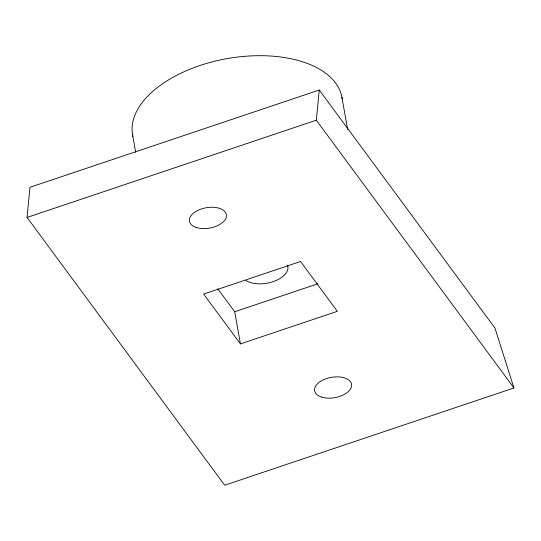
<?xml version="1.0" encoding="UTF-8"?>
<svg xmlns="http://www.w3.org/2000/svg" width="541" height="541" viewBox="0 0 541 541"><rect width="100%" height="100%" fill="white"/><g stroke="black" fill="none" stroke-linecap="round" stroke-linejoin="round"><path stroke-width="0.81" d="M27.05 217.448L30.005 187.281L319.271 90.022L494.947 328.049L513.95 387.965L224.684 485.223L27.05 217.448L316.316 120.19L319.271 90.022M217.807 288.847L234.706 311.744L318 283.741M240.441 343.914L337.341 311.332L300.559 261.499L203.659 294.081L240.441 343.914L234.706 311.744M316.316 120.19L513.95 387.965M341.926 97.265L347.674 129.549M132.599 134.959L135.696 152.346M132.93 136.521A106.347 58.387 -10.1 0 1 226.659 58.699A106.347 58.387 -10.1 0 1 342.176 98.841M287.487 265.076A23.459 12.883 -10.1 0 1 274.125 281.3A23.459 12.883 -10.1 0 1 245.945 280.468M321.347 397.02A18.766 10.306 -10.1 0 0 351.407 386.916A18.766 10.306 -10.1 0 0 326.494 378.578A18.766 10.306 -10.1 0 0 321.347 397.02M196.18 227.43A18.766 10.306 -10.1 0 0 226.239 217.32A18.766 10.306 -10.1 0 0 201.326 208.982A18.766 10.306 -10.1 0 0 196.18 227.43"/></g></svg>
